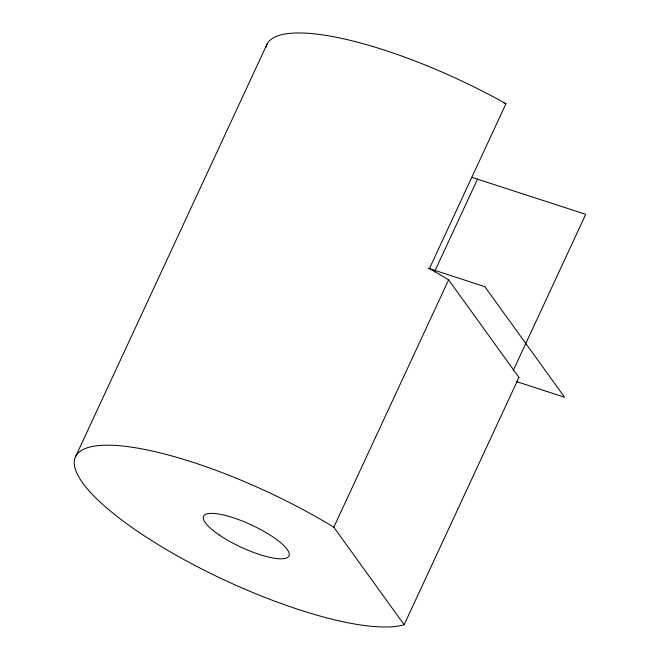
<?xml version="1.0" encoding="UTF-8"?>
<svg xmlns="http://www.w3.org/2000/svg" width="660" height="660" viewBox="0 0 660 660"><rect width="100%" height="100%" fill="white"/><g stroke="black" fill="none" stroke-linecap="round" stroke-linejoin="round"><path stroke-width="0.99" d="M75.801 456.175L267.151 43.948M504.026 103.108L505.964 103.735L429.421 268.628A188.29 49.054 24.9 0 1 448.618 279.865L518.966 377.404L404.151 624.748A188.29 49.054 24.9 0 1 171.41 552.503A188.29 49.054 24.9 0 1 94.652 446.069A188.29 49.054 24.9 0 1 333.811 527.2L404.151 624.748M434.453 271.912L477.51 179.165L585.725 214.335L513.175 370.639M333.811 527.2L448.618 279.865M427.993 268.158L484.811 286.63L564.581 397.229L516.574 381.628M518.966 377.404A188.29 49.054 24.9 0 1 518.422 377.561M265.881 47.528A188.29 49.054 24.9 0 1 505.964 103.735M477.51 179.165A141.215 36.787 24.9 0 1 471.949 177.317M219.013 534.847A47.075 12.259 24.9 0 0 288.717 556.363A47.075 12.259 24.9 0 0 231.099 517.06A47.075 12.259 24.9 0 0 219.013 534.847"/></g></svg>
